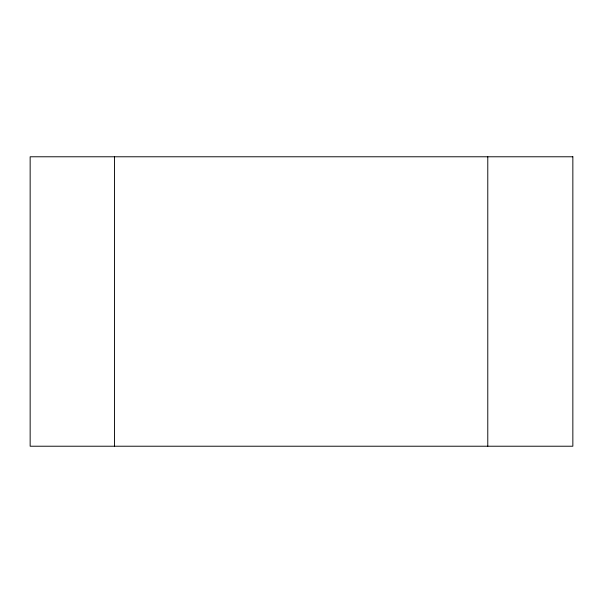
<?xml version="1.0" encoding="UTF-8"?>
<svg xmlns="http://www.w3.org/2000/svg" width="603" height="603" viewBox="0 0 603 603"><rect width="100%" height="100%" fill="white"/><g stroke="black" fill="none" stroke-linecap="round" stroke-linejoin="round"><path stroke-width="0.9" d="M487.782 156.78L487.782 446.22M114.547 156.78L114.547 446.22M572.85 156.78L30.15 156.78L30.15 446.22L572.85 446.22L572.85 156.78"/></g></svg>
